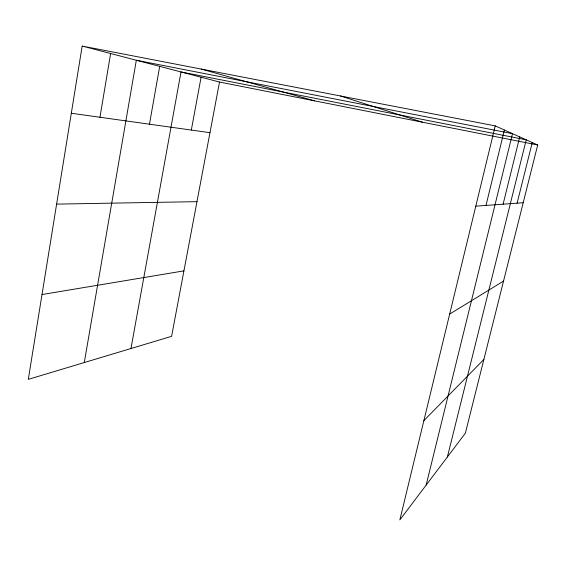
<?xml version="1.0" encoding="UTF-8"?>
<svg xmlns="http://www.w3.org/2000/svg" width="566" height="566" viewBox="0 0 566 566"><rect width="100%" height="100%" fill="white"/><g stroke="black" fill="none" stroke-linecap="round" stroke-linejoin="round"><path stroke-width="0.85" d="M82.169 46.065L28.3 379.354L171.597 336.324L219.516 82.035L82.169 46.065L495.229 125.885L537.7 144.995L465.358 433.188L399.837 519.935L495.229 125.885M99.963 117.268L110.618 53.515M84.284 362.544L136.328 60.251L512.499 133.661L426.148 485.104M149.466 124.202L159.69 66.371M130.972 348.522L181 71.953L526.224 139.83L447.381 456.995M191.322 130.067L201.093 77.209M485.989 205.437L504.391 130.01M503.103 204.192L519.737 136.915M517.105 203.173L532.252 142.54M423.87 420.651L483.88 359.424M449.673 314.066L503.535 281.104M42.011 294.539L183.929 270.873M475.794 206.173L523.21 202.727M56.621 204.121L196.975 201.659M71.309 113.25L209.972 132.677M219.516 82.035L537.7 144.995M201.234 69.073L314.618 100.854M340.491 95.987L422.3 122.164"/></g></svg>
